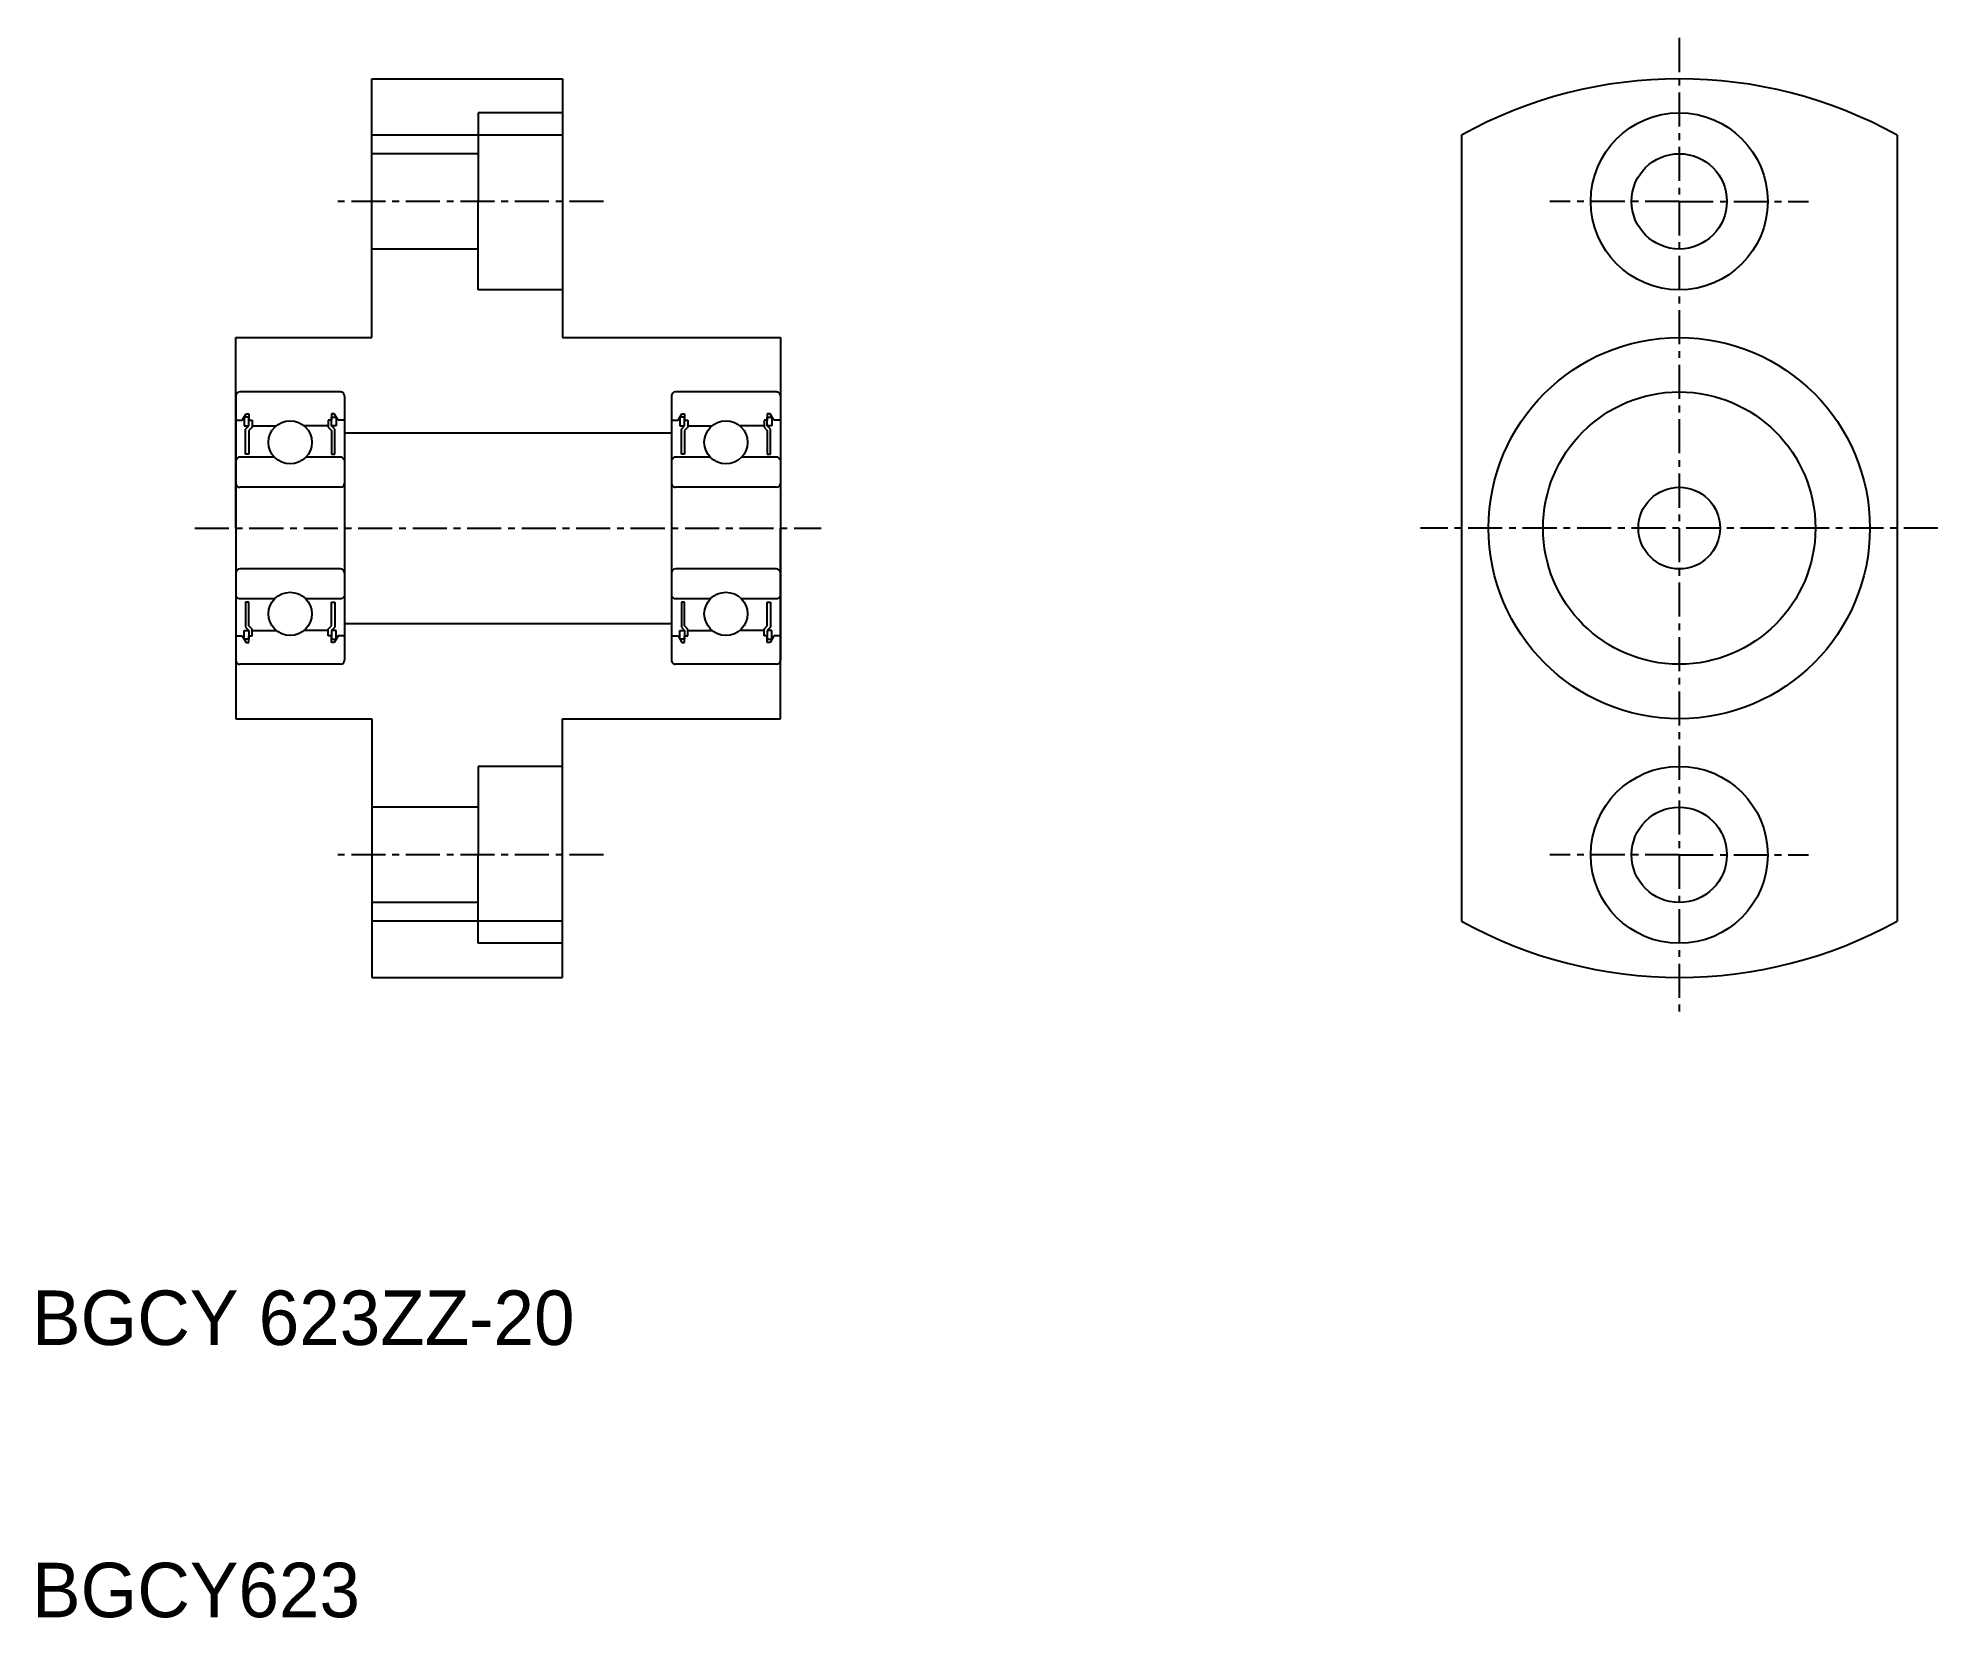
# Model space of a CAD drawing. Extents: x 121.3 to 191, y 71.7 to 129.8.
import ezdxf

# ---------------------------------------------------------------- set-up
doc = ezdxf.new("R2010")
doc.units = 0
doc.linetypes.add('CENTER', pattern=[2, 1.25, -0.25, 0.25, -0.25])
doc.linetypes.add('DASHED', pattern=[19.05, 12.7, -6.35])
doc.layers.get('0').update_dxf_attribs({"linetype": 'CONTINUOUS'})
doc.layers.add('CENTER', color=1, linetype='CENTER')

msp = doc.modelspace()

# ---------------------------------------------------------------- linework, layer by layer
for p, q in [((133.539, 118.769), (133.539, 128.269)), ((133.539, 128.269), (140.539, 128.269)), ((140.539, 128.269), (140.539, 118.769)), ((140.539, 126.2), (133.539, 126.2)), ((173.539, 126.2), (173.539, 97.338)), ((189.539, 126.2), (189.539, 97.338)), ((128.539, 111.769), (128.539, 118.769)), ((128.539, 118.769), (133.539, 118.769)), ((140.539, 118.769), (148.539, 118.769)), ((148.539, 118.769), (148.539, 111.769)), ((128.539, 116.619), (128.539, 106.919)), ((132.389, 116.769), (128.689, 116.769)), ((132.539, 116.619), (132.539, 106.919)), ((144.539, 116.619), (144.539, 106.919)), ((148.389, 116.769), (144.689, 116.769)), ((148.539, 116.619), (148.539, 106.919)), ((128.781, 115.729), (128.92, 115.97)), ((129.022, 115.849), (128.85, 115.849)), ((128.85, 115.849), (128.85, 115.529)), ((128.92, 115.97), (129.022, 115.97)), ((129.022, 115.97), (129.022, 115.729)), ((129.022, 115.529), (129.022, 115.849)), ((132.057, 115.97), (132.057, 115.729)), ((132.159, 115.97), (132.057, 115.97)), ((132.057, 115.529), (132.057, 115.849)), ((132.057, 115.849), (132.228, 115.849)), ((132.298, 115.729), (132.159, 115.97)), ((132.228, 115.849), (132.228, 115.529)), ((144.781, 115.729), (144.92, 115.97)), ((145.022, 115.849), (144.85, 115.849)), ((144.85, 115.849), (144.85, 115.529)), ((144.92, 115.97), (145.022, 115.97)), ((145.022, 115.97), (145.022, 115.729)), ((145.022, 115.529), (145.022, 115.849)), ((148.057, 115.97), (148.057, 115.729)), ((148.159, 115.97), (148.057, 115.97)), ((148.057, 115.529), (148.057, 115.849)), ((148.057, 115.849), (148.228, 115.849)), ((148.298, 115.729), (148.159, 115.97)), ((148.228, 115.849), (148.228, 115.529)), ((128.539, 115.759), (128.569, 115.729)), ((128.569, 115.729), (128.781, 115.729)), ((128.85, 115.529), (129.022, 115.529)), ((128.901, 115.408), (129.022, 115.529)), ((128.901, 114.485), (128.901, 115.408)), ((129.022, 115.729), (129.143, 115.729)), ((129.143, 115.479), (129.022, 115.358)), ((129.022, 115.358), (129.022, 114.485)), ((129.143, 115.729), (129.143, 115.479)), ((129.143, 115.559), (129.173, 115.529)), ((129.173, 115.529), (130.032, 115.529)), ((131.906, 115.529), (131.047, 115.529)), ((131.936, 115.559), (131.906, 115.529)), ((131.936, 115.729), (131.936, 115.479)), ((132.057, 115.729), (131.936, 115.729)), ((131.936, 115.479), (132.057, 115.358)), ((132.178, 115.408), (132.057, 115.529)), ((132.228, 115.529), (132.057, 115.529)), ((132.057, 115.358), (132.057, 114.485)), ((132.178, 114.485), (132.178, 115.408)), ((132.509, 115.729), (132.298, 115.729)), ((132.539, 115.759), (132.509, 115.729)), ((144.539, 115.759), (144.569, 115.729)), ((144.569, 115.729), (144.781, 115.729)), ((144.85, 115.529), (145.022, 115.529)), ((144.901, 115.408), (145.022, 115.529)), ((144.901, 114.485), (144.901, 115.408)), ((145.022, 115.729), (145.143, 115.729)), ((145.143, 115.479), (145.022, 115.358)), ((145.022, 115.358), (145.022, 114.485)), ((145.143, 115.729), (145.143, 115.479)), ((145.143, 115.559), (145.173, 115.529)), ((145.173, 115.529), (146.032, 115.529)), ((147.906, 115.529), (147.047, 115.529)), ((147.936, 115.559), (147.906, 115.529)), ((147.936, 115.729), (147.936, 115.479)), ((148.057, 115.729), (147.936, 115.729)), ((147.936, 115.479), (148.057, 115.358)), ((148.178, 115.408), (148.057, 115.529)), ((148.228, 115.529), (148.057, 115.529)), ((148.057, 115.358), (148.057, 114.485)), ((148.178, 114.485), (148.178, 115.408)), ((148.509, 115.729), (148.298, 115.729)), ((148.539, 115.759), (148.509, 115.729)), ((129.022, 114.485), (128.901, 114.485)), ((132.057, 114.485), (132.178, 114.485)), ((145.022, 114.485), (144.901, 114.485)), ((148.057, 114.485), (148.178, 114.485)), ((128.639, 114.369), (128.539, 114.269)), ((129.967, 114.369), (128.639, 114.369)), ((132.439, 114.369), (131.112, 114.369)), ((132.539, 114.269), (132.439, 114.369)), ((144.639, 114.369), (144.539, 114.269)), ((145.967, 114.369), (144.639, 114.369)), ((148.439, 114.369), (147.112, 114.369)), ((148.539, 114.269), (148.439, 114.369)), ((132.389, 113.269), (128.689, 113.269)), ((148.389, 113.269), (144.689, 113.269)), ((128.539, 111.769), (128.539, 104.769)), ((148.539, 104.769), (148.539, 111.769)), ((132.389, 110.269), (128.689, 110.269)), ((148.389, 110.269), (144.689, 110.269)), ((128.639, 109.169), (128.539, 109.269)), ((129.967, 109.169), (128.639, 109.169)), ((129.022, 109.053), (128.901, 109.053)), ((128.901, 109.053), (128.901, 108.129)), ((129.022, 108.179), (129.022, 109.053)), ((132.439, 109.169), (131.112, 109.169)), ((132.057, 108.179), (132.057, 109.053)), ((132.057, 109.053), (132.178, 109.053)), ((132.178, 109.053), (132.178, 108.129)), ((132.539, 109.269), (132.439, 109.169)), ((144.639, 109.169), (144.539, 109.269)), ((145.967, 109.169), (144.639, 109.169)), ((145.022, 109.053), (144.901, 109.053)), ((144.901, 109.053), (144.901, 108.129)), ((145.022, 108.179), (145.022, 109.053)), ((148.439, 109.169), (147.112, 109.169)), ((148.057, 109.053), (148.178, 109.053)), ((148.057, 108.179), (148.057, 109.053)), ((148.178, 109.053), (148.178, 108.129)), ((148.539, 109.269), (148.439, 109.169)), ((128.901, 108.129), (129.022, 108.009)), ((129.143, 108.059), (129.022, 108.179)), ((131.936, 108.059), (132.057, 108.179)), ((132.178, 108.129), (132.057, 108.009)), ((144.901, 108.129), (145.022, 108.009)), ((145.143, 108.059), (145.022, 108.179)), ((147.936, 108.059), (148.057, 108.179)), ((148.178, 108.129), (148.057, 108.009)), ((128.539, 107.779), (128.569, 107.809)), ((128.569, 107.809), (128.781, 107.809)), ((128.781, 107.809), (128.92, 107.568)), ((128.85, 107.688), (128.85, 108.009)), ((128.85, 108.009), (129.022, 108.009)), ((129.022, 107.688), (128.85, 107.688)), ((128.92, 107.568), (129.022, 107.568)), ((129.022, 108.009), (129.022, 107.688)), ((129.022, 107.568), (129.022, 107.809)), ((129.022, 107.809), (129.143, 107.809)), ((129.143, 107.809), (129.143, 108.059)), ((129.143, 107.979), (129.173, 108.009)), ((129.173, 108.009), (130.032, 108.009)), ((131.906, 108.009), (131.047, 108.009)), ((131.936, 107.979), (131.906, 108.009)), ((131.936, 107.809), (131.936, 108.059)), ((132.057, 107.809), (131.936, 107.809)), ((132.057, 108.009), (132.057, 107.688)), ((132.228, 108.009), (132.057, 108.009)), ((132.057, 107.568), (132.057, 107.809)), ((132.057, 107.688), (132.228, 107.688)), ((132.159, 107.568), (132.057, 107.568)), ((132.298, 107.809), (132.159, 107.568)), ((132.228, 107.688), (132.228, 108.009)), ((132.509, 107.809), (132.298, 107.809)), ((132.539, 107.779), (132.509, 107.809)), ((144.539, 107.779), (144.569, 107.809)), ((144.569, 107.809), (144.781, 107.809)), ((144.781, 107.809), (144.92, 107.568)), ((144.85, 107.688), (144.85, 108.009)), ((144.85, 108.009), (145.022, 108.009)), ((145.022, 107.688), (144.85, 107.688)), ((144.92, 107.568), (145.022, 107.568)), ((145.022, 108.009), (145.022, 107.688)), ((145.022, 107.568), (145.022, 107.809)), ((145.022, 107.809), (145.143, 107.809)), ((145.143, 107.809), (145.143, 108.059)), ((145.143, 107.979), (145.173, 108.009)), ((145.173, 108.009), (146.032, 108.009)), ((147.906, 108.009), (147.047, 108.009)), ((147.936, 107.979), (147.906, 108.009)), ((147.936, 107.809), (147.936, 108.059)), ((148.057, 107.809), (147.936, 107.809)), ((148.057, 108.009), (148.057, 107.688)), ((148.228, 108.009), (148.057, 108.009)), ((148.057, 107.568), (148.057, 107.809)), ((148.057, 107.688), (148.228, 107.688)), ((148.159, 107.568), (148.057, 107.568)), ((148.298, 107.809), (148.159, 107.568)), ((148.228, 107.688), (148.228, 108.009)), ((148.509, 107.809), (148.298, 107.809)), ((148.539, 107.779), (148.509, 107.809)), ((132.389, 106.769), (128.689, 106.769)), ((148.389, 106.769), (144.689, 106.769)), ((128.539, 104.769), (133.539, 104.769)), ((133.539, 104.769), (133.539, 95.269)), ((140.539, 104.769), (148.539, 104.769)), ((140.539, 95.269), (140.539, 104.769)), ((140.539, 97.338), (133.539, 97.338)), ((133.539, 95.269), (140.539, 95.269))]:
    msp.add_line(p, q)
at = {"color": 3, "linetype": 'DASHED'}
for p, q in [((140.539, 127.019), (137.439, 127.019)), ((137.439, 127.019), (137.439, 123.769)), ((137.439, 125.519), (133.539, 125.519)), ((137.439, 120.519), (137.439, 123.769)), ((137.439, 122.019), (133.539, 122.019)), ((140.539, 120.519), (137.439, 120.519)), ((137.439, 103.019), (137.439, 99.769)), ((140.539, 103.019), (137.439, 103.019)), ((137.439, 101.519), (133.539, 101.519)), ((137.439, 96.519), (137.439, 99.769)), ((137.439, 98.019), (133.539, 98.019)), ((140.539, 96.519), (137.439, 96.519))]:
    msp.add_line(p, q, dxfattribs=at)
at = {"color": 7, "linetype": 'CONTINUOUS'}
for p, q in [((132.539, 115.269), (144.539, 115.269)), ((132.539, 108.269), (144.539, 108.269))]:
    msp.add_line(p, q, dxfattribs=at)
for centre, radius in [((181.539, 123.769), 3.25), ((181.539, 123.769), 1.75), ((181.539, 111.769), 7), ((181.539, 111.769), 5), ((130.539, 114.919), 0.794), ((146.539, 114.919), 0.794), ((181.539, 111.769), 1.5), ((130.539, 108.619), 0.794), ((146.539, 108.619), 0.794), ((181.539, 99.769), 3.25), ((181.539, 99.769), 1.75)]:
    msp.add_circle(centre, radius)
for centre, radius, start, end in [((181.539, 111.769), 16.5, 60.99745, 119.00255), ((128.689, 116.619), 0.15, 90, 179.99998), ((132.389, 116.619), 0.15, 359.99999, 90), ((144.689, 116.619), 0.15, 90, 179.99998), ((148.389, 116.619), 0.15, 359.99999, 90), ((128.689, 113.419), 0.15, 179.99998, 270), ((132.389, 113.419), 0.15, 270, 359.99999), ((144.689, 113.419), 0.15, 179.99998, 270), ((148.389, 113.419), 0.15, 270, 359.99999), ((128.689, 110.119), 0.15, 90, 179.99999), ((132.389, 110.119), 0.15, 360, 90), ((144.689, 110.119), 0.15, 90, 179.99999), ((148.389, 110.119), 0.15, 360, 90), ((128.689, 106.919), 0.15, 179.99999, 270), ((132.389, 106.919), 0.15, 270, 360), ((144.689, 106.919), 0.15, 179.99999, 270), ((148.389, 106.919), 0.15, 270, 360), ((181.539, 111.769), 16.5, 240.99745, 299.00255)]:
    msp.add_arc(centre, radius, start, end)
at = {"layer": 'CENTER', "color": 1, "linetype": 'CENTER'}
for p, q in [((181.539, 129.769), (181.539, 93.769)), ((142.039, 123.769), (132.039, 123.769)), ((181.539, 123.769), (176.789, 123.769)), ((181.539, 123.769), (186.289, 123.769)), ((127.039, 111.769), (150.039, 111.769)), ((191.039, 111.769), (172.039, 111.769)), ((142.039, 99.769), (132.039, 99.769)), ((181.539, 99.769), (176.789, 99.769)), ((181.539, 99.769), (186.289, 99.769))]:
    msp.add_line(p, q, dxfattribs=at)

# ---------------------------------------------------------------- texts
for s, p in [('BGCY 623ZZ-20', (121.061, 81.769)), ('BGCY623', (121.061, 71.769))]:
    msp.add_text(s, height=2).set_placement(p)

doc.saveas('drawing.dxf')
